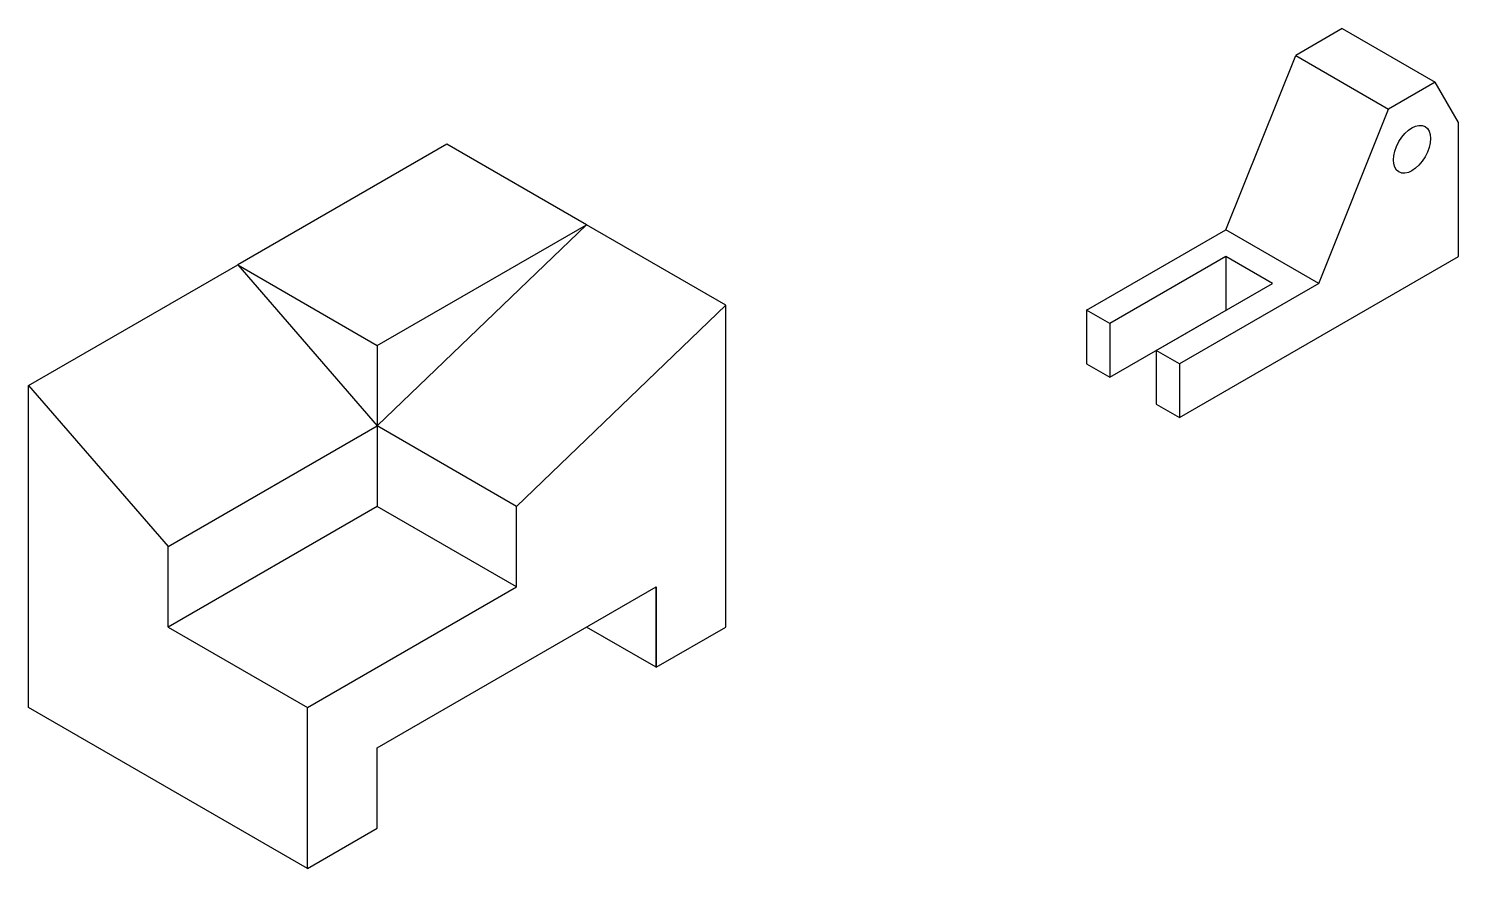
# Model space of a CAD drawing. Header units: inches. Extents: x 8 to 274, y 0 to 157.
import ezdxf

# ---------------------------------------------------------------- set-up
doc = ezdxf.new("R2010")
doc.units = ezdxf.units.IN
doc.header["$MEASUREMENT"] = 0

msp = doc.modelspace()

# ---------------------------------------------------------------- linework, layer by layer
for p, q in [((252.79, 156.57), (244.13, 151.57)), ((252.79, 156.57), (270.12, 146.57)), ((231.14, 119.07), (244.13, 151.57)), ((244.13, 151.57), (261.45, 141.57)), ((270.12, 146.57), (261.45, 141.57)), ((274.45, 139.07), (270.12, 146.57)), ((248.46, 109.07), (261.45, 141.57)), ((274.45, 114.07), (274.45, 139.07)), ((85.98, 135), (47.01, 112.5)), ((111.96, 120), (85.98, 135)), ((111.96, 120), (72.99, 82.5)), ((72.99, 97.5), (111.96, 120)), ((137.94, 105), (111.96, 120)), ((205.16, 104.07), (231.14, 119.07)), ((248.46, 109.07), (231.14, 119.07)), ((8.04, 90), (47.01, 112.5)), ((47.01, 112.5), (72.99, 82.5)), ((47.01, 112.5), (72.99, 97.5)), ((231.14, 114.07), (209.49, 101.57)), ((222.48, 84.07), (274.45, 114.07)), ((239.8, 109.07), (231.14, 114.07)), ((231.14, 114.07), (231.14, 104.07)), ((218.15, 96.57), (239.8, 109.07)), ((248.46, 109.07), (222.48, 94.07)), ((137.94, 105), (98.97, 67.5)), ((137.94, 45), (137.94, 105)), ((209.49, 101.57), (205.16, 104.07)), ((205.16, 104.07), (205.16, 94.07)), ((209.49, 91.57), (228.98, 102.82)), ((209.49, 101.57), (209.49, 91.57)), ((72.99, 97.5), (72.99, 82.5)), ((222.48, 94.07), (218.15, 96.57)), ((218.15, 96.57), (218.15, 86.57)), ((205.16, 94.07), (209.49, 91.57)), ((222.48, 94.07), (222.48, 84.07)), ((8.04, 30), (8.04, 90)), ((8.04, 90), (34.02, 60)), ((218.15, 86.57), (222.48, 84.07)), ((34.02, 60), (72.99, 82.5)), ((72.99, 82.5), (72.99, 67.5)), ((98.97, 67.5), (72.99, 82.5)), ((72.99, 67.5), (34.02, 45)), ((98.97, 52.5), (72.99, 67.5)), ((98.97, 52.5), (98.97, 67.5)), ((34.02, 45), (34.02, 60)), ((60, 30), (98.97, 52.5)), ((72.99, 22.5), (124.95, 52.5)), ((124.95, 52.5), (124.95, 37.5)), ((124.95, 37.5), (124.95, 52.5)), ((34.02, 45), (60, 30)), ((124.95, 37.5), (111.96, 45)), ((124.95, 37.5), (137.94, 45)), ((60, 0), (8.04, 30)), ((60, 0), (60, 30)), ((72.99, 7.5), (72.99, 22.5)), ((60, 0), (72.99, 7.5))]:
    msp.add_line(p, q)
msp.add_ellipse((265.79, 134.07), major_axis=(-2.45, -4.24), ratio=0.57735)

doc.saveas('drawing.dxf')
